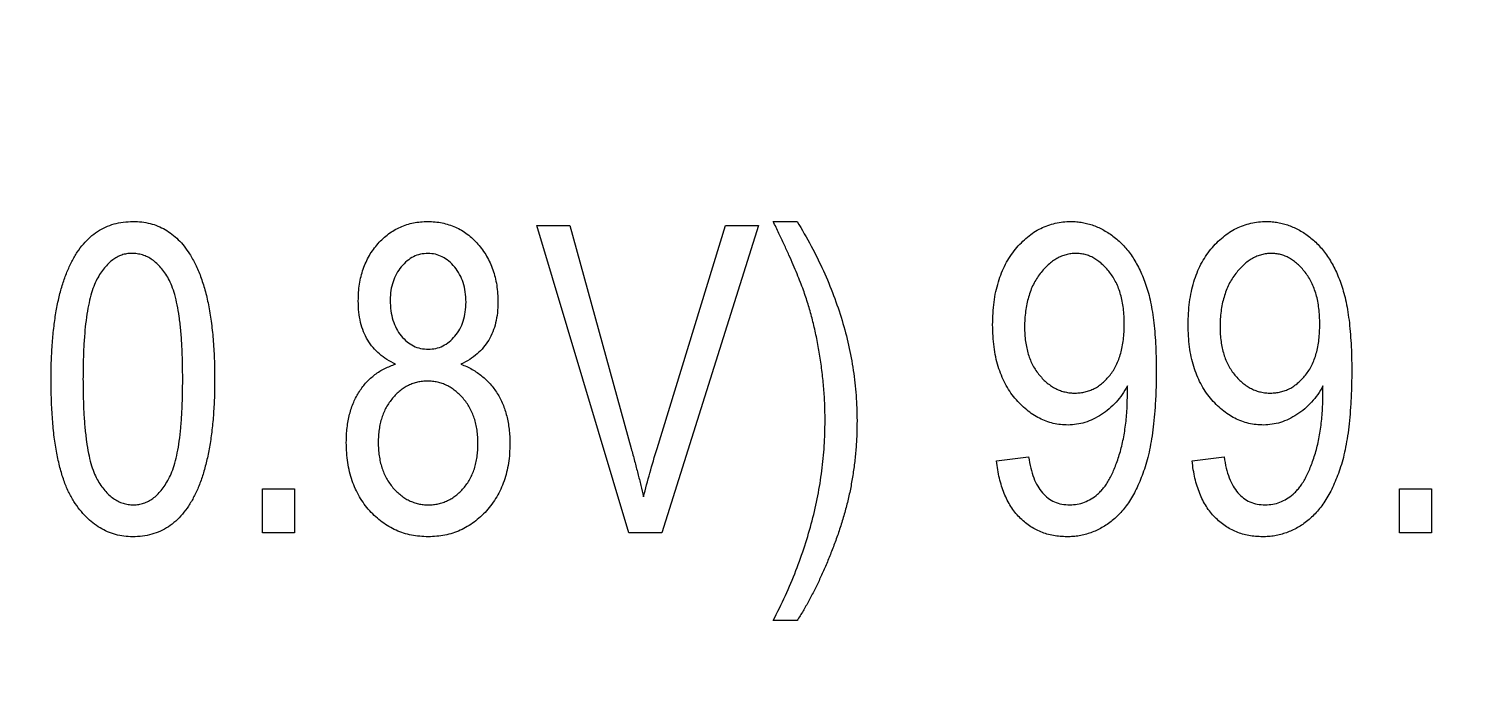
# Model space of a CAD drawing. Header units: millimetres. Extents: x -34 to 34, y -34 to 34.
# Drawn here: x 14.09 to 21.28, y -20.88 to -17.59 of the extents above; entities that cross this region are included whole.
import ezdxf

# ---------------------------------------------------------------- set-up
doc = ezdxf.new("R2010")
doc.units = ezdxf.units.MM

msp = doc.modelspace()

# ---------------------------------------------------------------- linework, layer by layer
at = {"color": 7, "linetype": 'Continuous', "lineweight": 25}
for p, q in [((17.827, -18.5533), (17.9471, -18.5533)), ((17.1025, -20.1143), (16.6416, -18.5733)), ((16.6416, -18.5733), (16.8064, -18.5733)), ((16.8064, -18.5733), (17.1147, -19.6913)), ((17.2442, -19.6913), (17.5869, -18.5733)), ((17.7532, -18.5733), (17.2679, -20.1143)), ((17.5869, -18.5733), (17.7532, -18.5733)), ((19.6038, -19.4161), (19.6038, -19.3782)), ((20.5844, -19.4161), (20.5844, -19.3782)), ((18.9478, -19.7541), (19.1079, -19.7341)), ((19.9284, -19.7541), (20.0885, -19.7341)), ((15.2654, -20.1143), (15.2654, -19.8942)), ((15.2654, -19.8942), (15.4255, -19.8942)), ((15.4255, -19.8942), (15.4255, -20.1143)), ((20.9691, -20.1143), (20.9691, -19.8942)), ((20.9691, -19.8942), (21.1292, -19.8942)), ((21.1292, -19.8942), (21.1292, -20.1143)), ((15.4255, -20.1143), (15.2654, -20.1143)), ((17.2679, -20.1143), (17.1025, -20.1143)), ((21.1292, -20.1143), (20.9691, -20.1143)), ((17.9471, -20.5546), (17.827, -20.5546))]:
    msp.add_line(p, q, dxfattribs=at)
at = {"color": 7, "linetype": 'Continuous'}
msp.add_circle((0, 0), 34, dxfattribs=at)
at = {"color": 7, "linetype": 'Continuous', "lineweight": 25}
for points, knots in [([(14.2047, -19.3445), (14.205, -19.313), (14.2055, -19.2518), (14.2106, -19.1632), (14.2186, -19.0803), (14.2295, -19.0034), (14.2444, -18.9325), (14.2618, -18.8673), (14.2832, -18.8082), (14.3073, -18.7549), (14.335, -18.7076), (14.3655, -18.6662), (14.3997, -18.6314), (14.4367, -18.6025), (14.4772, -18.5804), (14.5207, -18.5646), (14.5673, -18.555), (14.5995, -18.5539), (14.6159, -18.5533)], [0, 0, 0, 0, 0.095143, 0.184746, 0.268308, 0.346624, 0.419338, 0.487274, 0.550249, 0.609167, 0.663948, 0.715482, 0.764042, 0.810981, 0.856937, 0.902876, 0.950445, 1, 1, 1, 1]), ([(14.6159, -18.5533), (14.6305, -18.5538), (14.6592, -18.5547), (14.7012, -18.5623), (14.7406, -18.5752), (14.7775, -18.5932), (14.8119, -18.6164), (14.8441, -18.6444), (14.8736, -18.6779), (14.8907, -18.703), (14.8995, -18.7159)], [0, 0, 0, 0, 0.128045, 0.251451, 0.371573, 0.490412, 0.610201, 0.733809, 0.863176, 1, 1, 1, 1]), ([(15.7457, -18.9517), (15.746, -18.9373), (15.7465, -18.9092), (15.7513, -18.868), (15.7592, -18.8289), (15.7696, -18.7917), (15.784, -18.7569), (15.8007, -18.7237), (15.8212, -18.6928), (15.8442, -18.664), (15.8698, -18.6382), (15.8971, -18.6155), (15.9261, -18.5962), (15.9568, -18.5807), (15.9889, -18.5683), (16.0227, -18.5595), (16.058, -18.5546), (16.0821, -18.5537), (16.0944, -18.5533)], [0, 0, 0, 0, 0.072846, 0.142402, 0.209648, 0.274428, 0.337612, 0.399897, 0.462372, 0.524655, 0.586203, 0.645776, 0.704007, 0.762043, 0.819649, 0.877995, 0.938199, 1, 1, 1, 1]), ([(16.0944, -18.5533), (16.1067, -18.5537), (16.131, -18.5545), (16.1667, -18.5599), (16.2007, -18.5686), (16.2332, -18.5809), (16.2641, -18.5969), (16.2931, -18.6167), (16.3206, -18.6399), (16.3463, -18.6662), (16.3697, -18.6955), (16.39, -18.727), (16.4078, -18.7602), (16.4218, -18.7958), (16.4328, -18.8335), (16.4405, -18.8733), (16.4453, -18.915), (16.4459, -18.9435), (16.4461, -18.958)], [0, 0, 0, 0, 0.061579, 0.121651, 0.1798, 0.237202, 0.29478, 0.353325, 0.412516, 0.474434, 0.537108, 0.599269, 0.66175, 0.725142, 0.790291, 0.857751, 0.927508, 1, 1, 1, 1]), ([(18.0872, -19.554), (18.0869, -19.5268), (18.0864, -19.4724), (18.0811, -19.3909), (18.0731, -19.3098), (18.0618, -19.2294), (18.0479, -19.1508), (18.0313, -19.0751), (18.0126, -19.0027), (17.9945, -18.9439), (17.9781, -18.8962), (17.9634, -18.8573), (17.946, -18.8151), (17.9271, -18.7693), (17.9053, -18.7202), (17.8813, -18.6675), (17.855, -18.6115), (17.8365, -18.5731), (17.827, -18.5533)], [0, 0, 0, 0, 0.078143, 0.15612, 0.234338, 0.312317, 0.38924, 0.463399, 0.534842, 0.604058, 0.639842, 0.679818, 0.723454, 0.77082, 0.822155, 0.877748, 0.936938, 1, 1, 1, 1]), ([(17.9471, -18.5533), (17.9711, -18.5941), (18.0184, -18.6745), (18.0792, -18.7987), (18.1312, -18.9231), (18.1735, -19.0481), (18.2065, -19.1734), (18.2299, -19.2992), (18.2446, -19.4253), (18.2464, -19.5096), (18.2473, -19.5518)], [0, 0, 0, 0, 0.134373, 0.2651, 0.392426, 0.517174, 0.639651, 0.76047, 0.880269, 1, 1, 1, 1]), ([(18.9277, -19.0715), (18.9281, -19.052), (18.9288, -19.0138), (18.9343, -18.9583), (18.9426, -18.9057), (18.9559, -18.8568), (18.9714, -18.8106), (18.9914, -18.7679), (19.0145, -18.7281), (19.0414, -18.6921), (19.0706, -18.6596), (19.1018, -18.6313), (19.1342, -18.6069), (19.1687, -18.5875), (19.2045, -18.5719), (19.242, -18.5615), (19.2808, -18.5545), (19.3073, -18.5537), (19.3208, -18.5533)], [0, 0, 0, 0, 0.080536, 0.157505, 0.230394, 0.299825, 0.366802, 0.431319, 0.494218, 0.556377, 0.61672, 0.674312, 0.730014, 0.783992, 0.837405, 0.890678, 0.94439, 1, 1, 1, 1]), ([(19.3208, -18.5533), (19.3304, -18.5536), (19.3496, -18.554), (19.378, -18.558), (19.406, -18.5638), (19.4334, -18.5723), (19.4602, -18.5837), (19.4866, -18.5973), (19.5128, -18.6128), (19.5379, -18.6314), (19.5624, -18.652), (19.5855, -18.6751), (19.6071, -18.7007), (19.6276, -18.7281), (19.6458, -18.7585), (19.6636, -18.7906), (19.6793, -18.8254), (19.6939, -18.8626), (19.7068, -18.9031), (19.718, -18.9475), (19.7272, -18.996), (19.7351, -19.0487), (19.7408, -19.1056), (19.7453, -19.1667), (19.7477, -19.232), (19.7481, -19.2769), (19.7483, -19.3001)], [0, 0, 0, 0, 0.029993, 0.059888, 0.089528, 0.119197, 0.149562, 0.180297, 0.211856, 0.244494, 0.277773, 0.311858, 0.346514, 0.382146, 0.418846, 0.457031, 0.496816, 0.538066, 0.581842, 0.629554, 0.680974, 0.736294, 0.795893, 0.859568, 0.927688, 1, 1, 1, 1]), ([(19.9084, -19.0715), (19.9087, -19.052), (19.9094, -19.0138), (19.9149, -18.9583), (19.9233, -18.9057), (19.9365, -18.8568), (19.952, -18.8106), (19.972, -18.7679), (19.9951, -18.7281), (20.022, -18.6921), (20.0512, -18.6596), (20.0824, -18.6313), (20.1149, -18.6069), (20.1494, -18.5875), (20.1851, -18.5719), (20.2226, -18.5615), (20.2615, -18.5545), (20.288, -18.5537), (20.3014, -18.5533)], [0, 0, 0, 0, 0.080536, 0.157505, 0.230394, 0.299825, 0.366802, 0.431319, 0.494218, 0.556377, 0.61672, 0.674312, 0.730014, 0.783992, 0.837405, 0.890678, 0.94439, 1, 1, 1, 1]), ([(20.3014, -18.5533), (20.311, -18.5536), (20.3302, -18.554), (20.3586, -18.558), (20.3866, -18.5638), (20.4141, -18.5723), (20.4409, -18.5837), (20.4672, -18.5973), (20.4934, -18.6128), (20.5185, -18.6314), (20.543, -18.652), (20.5661, -18.6751), (20.5877, -18.7007), (20.6083, -18.7281), (20.6264, -18.7585), (20.6442, -18.7906), (20.66, -18.8254), (20.6745, -18.8626), (20.6875, -18.9031), (20.6987, -18.9475), (20.7079, -18.996), (20.7158, -19.0487), (20.7215, -19.1056), (20.7259, -19.1667), (20.7283, -19.232), (20.7287, -19.2769), (20.7289, -19.3001)], [0, 0, 0, 0, 0.029993, 0.059888, 0.089528, 0.119197, 0.149562, 0.180297, 0.211856, 0.244494, 0.277773, 0.311858, 0.346514, 0.382146, 0.418846, 0.457031, 0.496816, 0.538066, 0.581842, 0.629554, 0.680974, 0.736294, 0.795893, 0.859568, 0.927688, 1, 1, 1, 1]), ([(14.6093, -18.7134), (14.6007, -18.7137), (14.5837, -18.7143), (14.559, -18.7211), (14.5353, -18.731), (14.5127, -18.7455), (14.4916, -18.7642), (14.4711, -18.7865), (14.4521, -18.8131), (14.4335, -18.8437), (14.4171, -18.8807), (14.4029, -18.9245), (14.3914, -18.9761), (14.3813, -19.0349), (14.3743, -19.1015), (14.3685, -19.1755), (14.3656, -19.2572), (14.3651, -19.3141), (14.3648, -19.3438)], [0, 0, 0, 0, 0.0348189, 0.0689196, 0.1034514, 0.1390496, 0.1771753, 0.2179403, 0.2619037, 0.3097653, 0.3632139, 0.4256206, 0.4969127, 0.5776736, 0.6680266, 0.7686824, 0.8792939, 1, 1, 1, 1]), ([(14.8651, -19.3438), (14.8648, -19.3138), (14.8643, -19.2563), (14.8614, -19.1739), (14.8558, -19.0992), (14.8482, -19.0324), (14.8383, -18.9733), (14.8265, -18.9218), (14.8119, -18.8781), (14.7953, -18.8416), (14.7762, -18.8114), (14.7567, -18.7851), (14.7353, -18.7632), (14.7128, -18.7449), (14.689, -18.7307), (14.6636, -18.7206), (14.6368, -18.7144), (14.6185, -18.7138), (14.6093, -18.7134)], [0, 0, 0, 0, 0.120386, 0.230808, 0.330568, 0.420621, 0.500329, 0.570787, 0.632115, 0.684661, 0.731402, 0.774955, 0.815745, 0.853801, 0.890717, 0.92673, 0.963134, 1, 1, 1, 1]), ([(14.8995, -18.7159), (14.9097, -18.7334), (14.9309, -18.7696), (14.9562, -18.8303), (14.9775, -18.898), (14.9955, -18.9731), (15.0083, -19.0557), (15.0184, -19.1454), (15.0243, -19.2424), (15.0249, -19.3096), (15.0252, -19.3445)], [0, 0, 0, 0, 0.093218, 0.193857, 0.303162, 0.4216, 0.550536, 0.68926, 0.838973, 1, 1, 1, 1]), ([(16.095, -18.7134), (16.0824, -18.7142), (16.0574, -18.7156), (16.0217, -18.7289), (15.9891, -18.7506), (15.9603, -18.78), (15.9357, -18.8151), (15.9186, -18.8556), (15.9074, -18.9), (15.9064, -18.9312), (15.9058, -18.9473)], [0, 0, 0, 0, 0.113035, 0.223528, 0.337813, 0.462305, 0.59089, 0.720496, 0.855415, 1, 1, 1, 1]), ([(16.286, -18.9577), (16.2855, -18.9405), (16.2843, -18.9074), (16.2736, -18.8602), (16.2556, -18.818), (16.2305, -18.7817), (16.2013, -18.7516), (16.1684, -18.7297), (16.1326, -18.7159), (16.1076, -18.7143), (16.095, -18.7134)], [0, 0, 0, 0, 0.14938, 0.288273, 0.418943, 0.547753, 0.670497, 0.782664, 0.890203, 1, 1, 1, 1]), ([(19.3449, -18.7134), (19.3366, -18.7137), (19.3202, -18.7143), (19.296, -18.7192), (19.2724, -18.7271), (19.2498, -18.7385), (19.2275, -18.7527), (19.2064, -18.7704), (19.1855, -18.7908), (19.1658, -18.8145), (19.1474, -18.8405), (19.1312, -18.8689), (19.1179, -18.8996), (19.1071, -18.9323), (19.098, -18.9669), (19.0925, -19.0038), (19.0885, -19.0427), (19.0881, -19.0694), (19.0878, -19.0831)], [0, 0, 0, 0, 0.049725, 0.099003, 0.148069, 0.199199, 0.251473, 0.306809, 0.364999, 0.427413, 0.491895, 0.556876, 0.624102, 0.693033, 0.764335, 0.839414, 0.917671, 1, 1, 1, 1]), ([(19.5882, -19.0674), (19.5879, -19.0541), (19.5874, -19.0279), (19.5839, -18.9899), (19.5784, -18.9539), (19.5703, -18.9203), (19.5601, -18.8887), (19.5471, -18.8596), (19.5321, -18.8325), (19.5149, -18.8079), (19.4963, -18.7859), (19.4768, -18.7665), (19.4565, -18.7503), (19.4358, -18.7365), (19.414, -18.7261), (19.3915, -18.7189), (19.3684, -18.7144), (19.3527, -18.7138), (19.3449, -18.7134)], [0, 0, 0, 0, 0.084125, 0.1645926, 0.2404076, 0.3133804, 0.3825554, 0.4493211, 0.5140188, 0.5772526, 0.6383166, 0.6954523, 0.7501336, 0.8018792, 0.8521229, 0.9011494, 0.9506227, 1, 1, 1, 1]), ([(20.3255, -18.7134), (20.3173, -18.7137), (20.3008, -18.7143), (20.2766, -18.7192), (20.2531, -18.7271), (20.2304, -18.7385), (20.2081, -18.7527), (20.187, -18.7704), (20.1661, -18.7908), (20.1464, -18.8145), (20.128, -18.8405), (20.1119, -18.8689), (20.0985, -18.8996), (20.0877, -18.9323), (20.0787, -18.9669), (20.0731, -19.0038), (20.0691, -19.0427), (20.0687, -19.0694), (20.0685, -19.0831)], [0, 0, 0, 0, 0.049725, 0.099003, 0.148069, 0.199199, 0.251473, 0.306809, 0.364999, 0.427413, 0.491895, 0.556876, 0.624102, 0.693033, 0.764335, 0.839414, 0.917671, 1, 1, 1, 1]), ([(20.5688, -19.0674), (20.5685, -19.0541), (20.5681, -19.0279), (20.5646, -18.9899), (20.5591, -18.9539), (20.5509, -18.9203), (20.5407, -18.8887), (20.5278, -18.8596), (20.5128, -18.8325), (20.4956, -18.8079), (20.477, -18.7859), (20.4575, -18.7665), (20.4371, -18.7503), (20.4164, -18.7365), (20.3947, -18.7261), (20.3722, -18.7189), (20.349, -18.7144), (20.3334, -18.7138), (20.3255, -18.7134)], [0, 0, 0, 0, 0.084125, 0.1645926, 0.2404076, 0.3133804, 0.3825554, 0.4493211, 0.5140188, 0.5772526, 0.6383166, 0.6954523, 0.7501336, 0.8018792, 0.8521229, 0.9011494, 0.9506227, 1, 1, 1, 1]), ([(15.933, -19.2688), (15.9183, -19.2614), (15.8895, -19.2469), (15.8512, -19.2187), (15.8186, -19.1858), (15.7917, -19.1482), (15.7708, -19.1057), (15.7564, -19.0585), (15.7469, -19.0067), (15.7461, -18.9705), (15.7457, -18.9517)], [0, 0, 0, 0, 0.126038, 0.245902, 0.362707, 0.479405, 0.598603, 0.72328, 0.856181, 1, 1, 1, 1]), ([(15.9058, -18.9473), (15.9064, -18.9652), (15.9076, -18.9994), (15.9179, -19.048), (15.9355, -19.0909), (15.9595, -19.1275), (15.989, -19.1566), (16.0218, -19.1784), (16.0584, -19.1916), (16.0839, -19.193), (16.0969, -19.1937)], [0, 0, 0, 0, 0.1539758, 0.294621, 0.4259529, 0.5510631, 0.6698839, 0.7802966, 0.8888583, 1, 1, 1, 1]), ([(16.0969, -19.1937), (16.1096, -19.193), (16.1348, -19.1916), (16.1705, -19.1782), (16.2033, -19.1573), (16.2321, -19.1284), (16.2562, -19.0931), (16.2738, -19.0521), (16.2843, -19.0063), (16.2854, -18.9743), (16.286, -18.9577)], [0, 0, 0, 0, 0.113009, 0.223447, 0.335763, 0.457241, 0.58422, 0.714811, 0.851998, 1, 1, 1, 1]), ([(16.4461, -18.958), (16.4457, -18.976), (16.4448, -19.0109), (16.4357, -19.0609), (16.4216, -19.1067), (16.401, -19.1481), (16.3747, -19.1853), (16.3424, -19.218), (16.3044, -19.2468), (16.2756, -19.2613), (16.2607, -19.2688)], [0, 0, 0, 0, 0.140786, 0.271192, 0.394821, 0.513668, 0.63025, 0.748635, 0.870539, 1, 1, 1, 1]), ([(19.3061, -19.574), (19.2935, -19.5736), (19.2685, -19.5727), (19.2316, -19.5662), (19.1959, -19.556), (19.1619, -19.5407), (19.1289, -19.5219), (19.0977, -19.4985), (19.0675, -19.4711), (19.039, -19.4397), (19.0125, -19.4047), (18.9898, -19.3662), (18.9706, -19.3246), (18.9551, -19.2799), (18.9425, -19.2323), (18.9338, -19.1814), (18.9289, -19.1274), (18.9281, -19.0905), (18.9277, -19.0715)], [0, 0, 0, 0, 0.054041, 0.106965, 0.159454, 0.212558, 0.266093, 0.321561, 0.379328, 0.440243, 0.502666, 0.56644, 0.631276, 0.698401, 0.768482, 0.841785, 0.918806, 1, 1, 1, 1]), ([(19.0878, -19.0831), (19.0881, -19.0954), (19.0886, -19.1194), (19.092, -19.1544), (19.098, -19.1875), (19.106, -19.2187), (19.1164, -19.2481), (19.1292, -19.2755), (19.1446, -19.3009), (19.162, -19.3242), (19.1812, -19.3451), (19.201, -19.3638), (19.2224, -19.3791), (19.2445, -19.3917), (19.2674, -19.402), (19.2914, -19.4086), (19.3162, -19.4134), (19.3332, -19.4137), (19.3418, -19.4139)], [0, 0, 0, 0, 0.079399, 0.155081, 0.226839, 0.296324, 0.362686, 0.427364, 0.491027, 0.553973, 0.614906, 0.673444, 0.729809, 0.784027, 0.837628, 0.890836, 0.94479, 1, 1, 1, 1]), ([(19.3418, -19.4139), (19.3502, -19.4135), (19.3669, -19.4128), (19.3915, -19.4089), (19.4148, -19.4013), (19.4375, -19.3919), (19.4589, -19.3788), (19.4792, -19.363), (19.4989, -19.3448), (19.5171, -19.3235), (19.5342, -19.2999), (19.5483, -19.2733), (19.561, -19.2449), (19.5709, -19.2139), (19.5787, -19.1807), (19.5843, -19.145), (19.5873, -19.107), (19.5879, -19.0809), (19.5882, -19.0674)], [0, 0, 0, 0, 0.053435, 0.105502, 0.156526, 0.208141, 0.260424, 0.31442, 0.370321, 0.429599, 0.490986, 0.554045, 0.619496, 0.687376, 0.759086, 0.835078, 0.91502, 1, 1, 1, 1]), ([(20.2867, -19.574), (20.2741, -19.5736), (20.2491, -19.5727), (20.2123, -19.5662), (20.1765, -19.556), (20.1425, -19.5407), (20.1096, -19.5219), (20.0783, -19.4985), (20.0481, -19.4711), (20.0196, -19.4397), (19.9932, -19.4047), (19.9704, -19.3662), (19.9513, -19.3246), (19.9357, -19.2799), (19.9231, -19.2323), (19.9145, -19.1814), (19.9095, -19.1274), (19.9088, -19.0905), (19.9084, -19.0715)], [0, 0, 0, 0, 0.054041, 0.106965, 0.159454, 0.212558, 0.266093, 0.321561, 0.379328, 0.440243, 0.502666, 0.56644, 0.631276, 0.698401, 0.768482, 0.841785, 0.918806, 1, 1, 1, 1]), ([(20.0685, -19.0831), (20.0687, -19.0954), (20.0692, -19.1194), (20.0726, -19.1544), (20.0787, -19.1875), (20.0867, -19.2187), (20.097, -19.2481), (20.1098, -19.2755), (20.1253, -19.3009), (20.1426, -19.3242), (20.1618, -19.3451), (20.1816, -19.3638), (20.2031, -19.3791), (20.2252, -19.3917), (20.248, -19.402), (20.2721, -19.4086), (20.2969, -19.4134), (20.3138, -19.4137), (20.3224, -19.4139)], [0, 0, 0, 0, 0.079399, 0.155081, 0.226839, 0.296324, 0.362686, 0.427364, 0.491027, 0.553973, 0.614906, 0.673444, 0.729809, 0.784027, 0.837628, 0.890836, 0.94479, 1, 1, 1, 1]), ([(20.3224, -19.4139), (20.3308, -19.4135), (20.3475, -19.4128), (20.3721, -19.4089), (20.3954, -19.4013), (20.4181, -19.3919), (20.4395, -19.3788), (20.4598, -19.363), (20.4795, -19.3448), (20.4977, -19.3235), (20.5148, -19.2999), (20.5289, -19.2733), (20.5417, -19.2449), (20.5516, -19.2139), (20.5593, -19.1807), (20.565, -19.145), (20.568, -19.107), (20.5685, -19.0809), (20.5688, -19.0674)], [0, 0, 0, 0, 0.053435, 0.105502, 0.156526, 0.208141, 0.260424, 0.31442, 0.370321, 0.429599, 0.490986, 0.554045, 0.619496, 0.687376, 0.759086, 0.835078, 0.91502, 1, 1, 1, 1]), ([(15.6857, -19.6615), (15.6858, -19.6489), (15.6861, -19.6242), (15.6893, -19.5878), (15.6946, -19.5532), (15.7018, -19.5202), (15.7108, -19.489), (15.7221, -19.4595), (15.7355, -19.4317), (15.7509, -19.4056), (15.768, -19.3813), (15.7868, -19.359), (15.8073, -19.3389), (15.8293, -19.3207), (15.8528, -19.3042), (15.8782, -19.2903), (15.9049, -19.2783), (15.9236, -19.272), (15.933, -19.2688)], [0, 0, 0, 0, 0.075678, 0.148475, 0.218687, 0.285894, 0.350395, 0.41333, 0.475132, 0.535396, 0.59507, 0.653191, 0.710225, 0.767064, 0.824126, 0.882062, 0.940277, 1, 1, 1, 1]), ([(16.2607, -19.2688), (16.2704, -19.2727), (16.2895, -19.2804), (16.3166, -19.2946), (16.3422, -19.3102), (16.3656, -19.3279), (16.3877, -19.347), (16.4081, -19.368), (16.4265, -19.3908), (16.443, -19.4154), (16.4583, -19.4413), (16.4709, -19.4693), (16.482, -19.4984), (16.4906, -19.5292), (16.4976, -19.5615), (16.5024, -19.5952), (16.5058, -19.6305), (16.506, -19.6546), (16.5062, -19.6669)], [0, 0, 0, 0, 0.062407, 0.123581, 0.183031, 0.241488, 0.299476, 0.357777, 0.416397, 0.475293, 0.535175, 0.596373, 0.658433, 0.722087, 0.787866, 0.856053, 0.92628, 1, 1, 1, 1]), ([(14.614, -20.1344), (14.5993, -20.1338), (14.5703, -20.1327), (14.5278, -20.1244), (14.4876, -20.1102), (14.4494, -20.0906), (14.4133, -20.0656), (14.3796, -20.0346), (14.3476, -19.9984), (14.3175, -19.9564), (14.2904, -19.9075), (14.2675, -19.8505), (14.2479, -19.7857), (14.2324, -19.7128), (14.2194, -19.6322), (14.2112, -19.5434), (14.2057, -19.4466), (14.2051, -19.3794), (14.2047, -19.3445)], [0, 0, 0, 0, 0.044611, 0.087711, 0.130552, 0.173481, 0.217275, 0.263323, 0.311859, 0.363466, 0.419436, 0.480887, 0.549207, 0.62421, 0.706384, 0.796492, 0.894207, 1, 1, 1, 1]), ([(14.3648, -19.3438), (14.3651, -19.3739), (14.3656, -19.4312), (14.3686, -19.5135), (14.3741, -19.588), (14.3818, -19.6549), (14.3915, -19.7139), (14.4036, -19.7654), (14.4179, -19.8092), (14.4348, -19.8458), (14.4535, -19.8762), (14.4735, -19.9022), (14.4942, -19.9246), (14.5168, -19.9426), (14.5402, -19.9571), (14.5655, -19.9666), (14.5916, -19.9734), (14.6096, -19.974), (14.6187, -19.9742)], [0, 0, 0, 0, 0.12068, 0.230534, 0.330955, 0.420812, 0.501127, 0.571349, 0.633225, 0.685899, 0.73311, 0.776437, 0.817339, 0.855487, 0.892133, 0.92769, 0.963462, 1, 1, 1, 1]), ([(15.0252, -19.3445), (15.025, -19.3757), (15.0245, -19.4365), (15.0193, -19.5247), (15.0114, -19.6072), (15.0003, -19.6838), (14.9856, -19.7546), (14.968, -19.8197), (14.9472, -19.8792), (14.9228, -19.9325), (14.8955, -19.9801), (14.8645, -20.021), (14.8311, -20.0564), (14.7936, -20.0848), (14.7534, -20.1074), (14.7096, -20.123), (14.6628, -20.1327), (14.6305, -20.1338), (14.614, -20.1344)], [0, 0, 0, 0, 0.094617, 0.183688, 0.267342, 0.34512, 0.417913, 0.485924, 0.549158, 0.608141, 0.663254, 0.714593, 0.763212, 0.810011, 0.856169, 0.902455, 0.950076, 1, 1, 1, 1]), ([(14.6187, -19.9742), (14.6273, -19.974), (14.6444, -19.9734), (14.6694, -19.9666), (14.6934, -19.9567), (14.7161, -19.9423), (14.7375, -19.9238), (14.7579, -19.9014), (14.7772, -19.875), (14.7958, -19.8441), (14.8125, -19.8073), (14.8267, -19.7633), (14.8387, -19.7118), (14.8485, -19.6528), (14.8557, -19.5862), (14.8614, -19.5122), (14.8643, -19.4305), (14.8648, -19.3736), (14.8651, -19.3438)], [0, 0, 0, 0, 0.034756, 0.069205, 0.104064, 0.139956, 0.177737, 0.218428, 0.262562, 0.310338, 0.36425, 0.426142, 0.497403, 0.578435, 0.668625, 0.769099, 0.879511, 1, 1, 1, 1]), ([(19.7483, -19.3001), (19.7481, -19.3259), (19.7478, -19.3761), (19.7449, -19.4492), (19.7402, -19.5178), (19.7342, -19.5821), (19.7258, -19.6418), (19.7154, -19.697), (19.7039, -19.748), (19.6896, -19.7946), (19.6737, -19.8373), (19.6574, -19.8772), (19.6392, -19.9139), (19.6195, -19.9476), (19.5989, -19.9786), (19.5767, -20.0064), (19.5531, -20.0313), (19.5284, -20.0532), (19.5026, -20.0723), (19.4761, -20.089), (19.4486, -20.1027), (19.4208, -20.1146), (19.3918, -20.1231), (19.3621, -20.1299), (19.3316, -20.1336), (19.3111, -20.1341), (19.3008, -20.1344)], [0, 0, 0, 0, 0.073534, 0.142666, 0.208044, 0.269112, 0.326304, 0.379395, 0.429018, 0.474881, 0.517842, 0.558642, 0.59736, 0.63443, 0.66946, 0.703215, 0.735512, 0.766806, 0.797107, 0.826806, 0.855711, 0.884288, 0.9128, 0.941646, 0.970624, 1, 1, 1, 1]), ([(20.7289, -19.3001), (20.7287, -19.3259), (20.7284, -19.3761), (20.7256, -19.4492), (20.7209, -19.5178), (20.7148, -19.5821), (20.7064, -19.6418), (20.696, -19.697), (20.6845, -19.748), (20.6703, -19.7946), (20.6543, -19.8373), (20.638, -19.8772), (20.6198, -19.9139), (20.6001, -19.9476), (20.5795, -19.9786), (20.5573, -20.0064), (20.5337, -20.0313), (20.509, -20.0532), (20.4832, -20.0723), (20.4567, -20.089), (20.4292, -20.1027), (20.4014, -20.1146), (20.3724, -20.1231), (20.3428, -20.1299), (20.3123, -20.1336), (20.2918, -20.1341), (20.2814, -20.1344)], [0, 0, 0, 0, 0.073534, 0.142666, 0.208044, 0.269112, 0.326304, 0.379395, 0.429018, 0.474881, 0.517842, 0.558642, 0.59736, 0.63443, 0.66946, 0.703215, 0.735512, 0.766806, 0.797107, 0.826806, 0.855711, 0.884288, 0.9128, 0.941646, 0.970624, 1, 1, 1, 1]), ([(16.0928, -19.3538), (16.0843, -19.3541), (16.0676, -19.3545), (16.0431, -19.3586), (16.0198, -19.3658), (15.997, -19.3745), (15.9758, -19.3872), (15.9549, -19.4017), (15.9356, -19.4195), (15.9172, -19.4394), (15.9004, -19.4615), (15.8856, -19.4853), (15.8734, -19.5108), (15.8635, -19.5379), (15.8552, -19.5664), (15.8496, -19.5965), (15.8466, -19.6282), (15.846, -19.6499), (15.8458, -19.6609)], [0, 0, 0, 0, 0.057717, 0.113994, 0.168938, 0.224179, 0.279969, 0.337633, 0.397092, 0.459042, 0.522526, 0.586122, 0.650102, 0.715407, 0.782763, 0.852275, 0.924507, 1, 1, 1, 1]), ([(16.3461, -19.6672), (16.3458, -19.6557), (16.3453, -19.6332), (16.3419, -19.6004), (16.336, -19.5693), (16.3278, -19.54), (16.3175, -19.5123), (16.3047, -19.4863), (16.2893, -19.4621), (16.2717, -19.44), (16.2529, -19.4198), (16.2328, -19.4021), (16.2117, -19.3874), (16.1898, -19.375), (16.1668, -19.3657), (16.1431, -19.3586), (16.1183, -19.3545), (16.1014, -19.3541), (16.0928, -19.3538)], [0, 0, 0, 0, 0.076616, 0.150102, 0.220269, 0.287484, 0.352902, 0.417338, 0.480866, 0.543808, 0.605855, 0.665048, 0.722014, 0.777789, 0.832724, 0.887128, 0.942856, 1, 1, 1, 1]), ([(19.6038, -19.3782), (19.5954, -19.3928), (19.5789, -19.4215), (19.5478, -19.4597), (19.5128, -19.4935), (19.4743, -19.5222), (19.4332, -19.5447), (19.3915, -19.5617), (19.3489, -19.5718), (19.3203, -19.5733), (19.3061, -19.574)], [0, 0, 0, 0, 0.134618, 0.265705, 0.394856, 0.524197, 0.650554, 0.770487, 0.885702, 1, 1, 1, 1]), ([(19.3149, -19.9742), (19.3274, -19.9736), (19.3524, -19.9723), (19.3887, -19.9618), (19.4229, -19.9447), (19.4499, -19.9257), (19.4698, -19.9062), (19.4851, -19.8894), (19.499, -19.8693), (19.5127, -19.8471), (19.5255, -19.822), (19.5381, -19.7946), (19.5494, -19.7644), (19.5649, -19.7204), (19.5808, -19.6607), (19.594, -19.5841), (19.6023, -19.5019), (19.6033, -19.4453), (19.6038, -19.4161)], [0, 0, 0, 0, 0.0544801, 0.1080121, 0.1624021, 0.2197411, 0.2504377, 0.2831021, 0.3181045, 0.3562532, 0.3964931, 0.4401955, 0.4867097, 0.5364659, 0.6422982, 0.7543117, 0.8733451, 1, 1, 1, 1]), ([(20.5844, -19.3782), (20.5761, -19.3928), (20.5595, -19.4215), (20.5284, -19.4597), (20.4935, -19.4935), (20.4549, -19.5222), (20.4139, -19.5447), (20.3721, -19.5617), (20.3295, -19.5718), (20.301, -19.5733), (20.2867, -19.574)], [0, 0, 0, 0, 0.134618, 0.265705, 0.394856, 0.524197, 0.650554, 0.770487, 0.885702, 1, 1, 1, 1]), ([(20.2955, -19.9742), (20.3081, -19.9736), (20.333, -19.9723), (20.3693, -19.9618), (20.4035, -19.9447), (20.4305, -19.9257), (20.4504, -19.9062), (20.4657, -19.8894), (20.4796, -19.8693), (20.4934, -19.8471), (20.5062, -19.822), (20.5187, -19.7946), (20.5301, -19.7644), (20.5455, -19.7204), (20.5615, -19.6607), (20.5746, -19.5841), (20.5829, -19.5019), (20.5839, -19.4453), (20.5844, -19.4161)], [0, 0, 0, 0, 0.05448, 0.108012, 0.162402, 0.219741, 0.250438, 0.283102, 0.318104, 0.356253, 0.396493, 0.440196, 0.48671, 0.536466, 0.642298, 0.754312, 0.873345, 1, 1, 1, 1]), ([(17.827, -20.5546), (17.8479, -20.5132), (17.889, -20.4311), (17.9415, -20.3056), (17.9866, -20.1803), (18.0232, -20.055), (18.0519, -19.9297), (18.0721, -19.8044), (18.0849, -19.6792), (18.0864, -19.5957), (18.0872, -19.554)], [0, 0, 0, 0, 0.133302, 0.263655, 0.390904, 0.515746, 0.63863, 0.760023, 0.880115, 1, 1, 1, 1]), ([(18.2473, -19.5518), (18.2471, -19.5759), (18.2468, -19.6238), (18.242, -19.6951), (18.2355, -19.7656), (18.2251, -19.8351), (18.2128, -19.9038), (18.1975, -19.9716), (18.1789, -20.0384), (18.158, -20.1042), (18.1353, -20.1683), (18.111, -20.2302), (18.0866, -20.29), (18.0603, -20.3472), (18.0341, -20.4027), (18.006, -20.4555), (17.9775, -20.5062), (17.9571, -20.5386), (17.9471, -20.5546)], [0, 0, 0, 0, 0.068121, 0.135474, 0.202132, 0.268266, 0.334197, 0.399504, 0.464956, 0.530231, 0.594672, 0.657312, 0.718256, 0.777504, 0.835399, 0.891717, 0.946648, 1, 1, 1, 1]), ([(16.0969, -20.1344), (16.0825, -20.1339), (16.0542, -20.133), (16.0126, -20.1271), (15.973, -20.1166), (15.9351, -20.1025), (15.8991, -20.084), (15.8652, -20.0611), (15.8326, -20.0349), (15.8027, -20.0043), (15.775, -19.9707), (15.7514, -19.9339), (15.7307, -19.8949), (15.7143, -19.8531), (15.7014, -19.8088), (15.6925, -19.7619), (15.6867, -19.7126), (15.686, -19.6788), (15.6857, -19.6615)], [0, 0, 0, 0, 0.061561, 0.120976, 0.179004, 0.236102, 0.293687, 0.351515, 0.410729, 0.472161, 0.534227, 0.596385, 0.658759, 0.722545, 0.787965, 0.855593, 0.926441, 1, 1, 1, 1]), ([(15.8458, -19.6609), (15.846, -19.6724), (15.8465, -19.6949), (15.85, -19.7277), (15.8555, -19.7588), (15.8638, -19.7881), (15.874, -19.8158), (15.8868, -19.8417), (15.902, -19.866), (15.919, -19.8885), (15.9381, -19.9082), (15.9579, -19.926), (15.9787, -19.941), (16.0007, -19.9531), (16.0235, -19.9624), (16.0471, -19.9694), (16.0717, -19.9736), (16.0884, -19.974), (16.0969, -19.9742)], [0, 0, 0, 0, 0.076872, 0.150603, 0.220876, 0.288316, 0.353952, 0.418604, 0.481972, 0.545248, 0.606994, 0.665861, 0.723421, 0.778433, 0.833552, 0.888138, 0.943362, 1, 1, 1, 1]), ([(16.5062, -19.6669), (16.5058, -19.6837), (16.505, -19.7166), (16.4999, -19.7649), (16.4903, -19.8107), (16.4777, -19.8544), (16.4609, -19.8955), (16.4409, -19.9344), (16.4167, -19.9706), (16.3892, -20.0043), (16.3592, -20.0347), (16.327, -20.0613), (16.2931, -20.0839), (16.2573, -20.1026), (16.2195, -20.1165), (16.1802, -20.1271), (16.139, -20.133), (16.1111, -20.1339), (16.0969, -20.1344)], [0, 0, 0, 0, 0.072484, 0.14219, 0.209248, 0.274448, 0.338026, 0.400407, 0.463046, 0.525723, 0.587759, 0.647207, 0.705604, 0.763355, 0.821014, 0.879179, 0.938732, 1, 1, 1, 1]), ([(16.0969, -19.9742), (16.1054, -19.9741), (16.1222, -19.9737), (16.147, -19.9693), (16.1707, -19.9629), (16.1934, -19.9536), (16.2152, -19.942), (16.2358, -19.9276), (16.2554, -19.9104), (16.274, -19.891), (16.2907, -19.869), (16.3061, -19.8457), (16.318, -19.82), (16.3286, -19.7931), (16.3361, -19.764), (16.3424, -19.7334), (16.3452, -19.7008), (16.3458, -19.6785), (16.3461, -19.6672)], [0, 0, 0, 0, 0.058069, 0.114001, 0.169772, 0.224675, 0.280054, 0.336957, 0.395113, 0.456649, 0.519182, 0.582166, 0.645754, 0.710908, 0.778341, 0.84895, 0.92285, 1, 1, 1, 1]), ([(17.1147, -19.6913), (17.1205, -19.7126), (17.1318, -19.7545), (17.1477, -19.8165), (17.1628, -19.8761), (17.1721, -19.9151), (17.1766, -19.9342)], [0, 0, 0, 0, 0.264695, 0.519678, 0.765279, 1, 1, 1, 1]), ([(17.1766, -19.9342), (17.1869, -19.8943), (17.2079, -19.8129), (17.2319, -19.7324), (17.2442, -19.6913)], [0, 0, 0, 0, 0.489911, 1, 1, 1, 1]), ([(19.3008, -20.1344), (19.2891, -20.1341), (19.2661, -20.1335), (19.2325, -20.1285), (19.2002, -20.1213), (19.1696, -20.1105), (19.1403, -20.0966), (19.1125, -20.0798), (19.0863, -20.0598), (19.0616, -20.037), (19.0388, -20.0111), (19.0183, -19.9824), (19.0005, -19.951), (18.9853, -19.9167), (18.9721, -19.8799), (18.9611, -19.8405), (18.9531, -19.7982), (18.9496, -19.769), (18.9478, -19.7541)], [0, 0, 0, 0, 0.060889, 0.11957, 0.177009, 0.232833, 0.28871, 0.345248, 0.401841, 0.46026, 0.520293, 0.581029, 0.643543, 0.708449, 0.775963, 0.846986, 0.921653, 1, 1, 1, 1]), ([(19.1079, -19.7341), (19.1111, -19.753), (19.1171, -19.7886), (19.1325, -19.8378), (19.1517, -19.8798), (19.1756, -19.9144), (19.2042, -19.9414), (19.2373, -19.9607), (19.2748, -19.9723), (19.3012, -19.9736), (19.3149, -19.9742)], [0, 0, 0, 0, 0.163716, 0.309703, 0.439907, 0.557812, 0.667725, 0.774149, 0.883441, 1, 1, 1, 1]), ([(20.2814, -20.1344), (20.2697, -20.1341), (20.2468, -20.1335), (20.2131, -20.1285), (20.1809, -20.1213), (20.1502, -20.1105), (20.121, -20.0966), (20.0932, -20.0798), (20.0669, -20.0598), (20.0422, -20.037), (20.0195, -20.0111), (19.999, -19.9824), (19.9811, -19.951), (19.9659, -19.9167), (19.9528, -19.8799), (19.9417, -19.8405), (19.9337, -19.7982), (19.9302, -19.769), (19.9284, -19.7541)], [0, 0, 0, 0, 0.060889, 0.11957, 0.177009, 0.232833, 0.28871, 0.345248, 0.401841, 0.46026, 0.520293, 0.581029, 0.643543, 0.708449, 0.775963, 0.846986, 0.921653, 1, 1, 1, 1]), ([(20.0885, -19.7341), (20.0917, -19.753), (20.0977, -19.7886), (20.1132, -19.8378), (20.1323, -19.8798), (20.1562, -19.9144), (20.1849, -19.9414), (20.218, -19.9607), (20.2554, -19.9723), (20.2819, -19.9736), (20.2955, -19.9742)], [0, 0, 0, 0, 0.163716, 0.309703, 0.439907, 0.557812, 0.667725, 0.774149, 0.883441, 1, 1, 1, 1])]:
    msp.add_open_spline(points, degree=3, knots=knots, dxfattribs=at)

doc.saveas('drawing.dxf')
